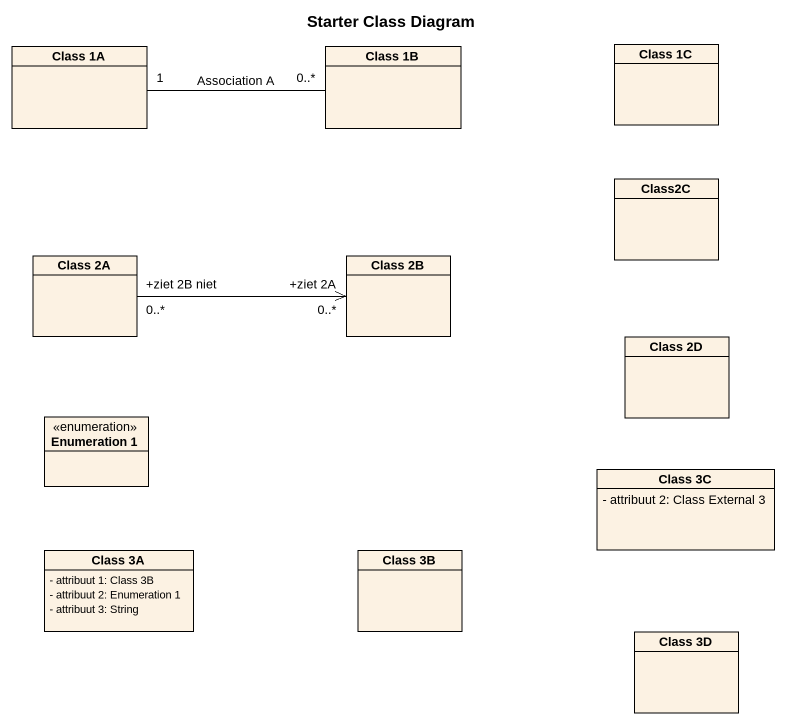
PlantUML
@startuml
title Starter Class Diagram
hide circle
hide empty members
skinparam classAttributeIconSize 0
class "Class 1A" as Class_1A
class "Class 1B" as Class_1B
class "Class 1C" as Class_1C
class Class2C
class "Class 2A" as Class_2A
class "Class 2B" as Class_2B
class "Class 2D" as Class_2D
enum "Enumeration 1" as Enumeration_1
class "Class 3C" as Class_3C {
  - attribuut 2: Class External 3
}
class "Class 3A" as Class_3A {
  - attribuut 1: Class 3B
  - attribuut 2: Enumeration 1
  - attribuut 3: String
}
class "Class 3B" as Class_3B
class "Class 3D" as Class_3D
Class_1A "1" -right- "0..*" Class_1B : Association A
Class_2A "+ziet 2B niet\n0..*" -right-> "+ziet 2A\n0..*" Class_2B
@enduml
